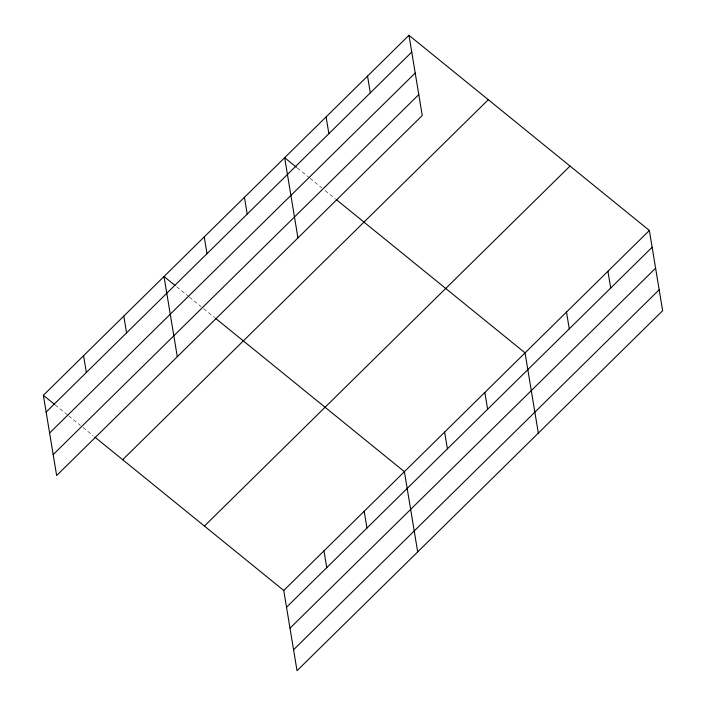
<?xml version="1.0" encoding="UTF-8"?>
<svg xmlns="http://www.w3.org/2000/svg" width="706" height="706" viewBox="0 0 706 706"><rect width="100%" height="100%" fill="white"/><g stroke="black" fill="none" stroke-linecap="round" stroke-linejoin="round"><path stroke-width="0.53" stroke-dasharray="3.53 2.65" d="M297.323 167.975L309.131 177.568M309.978 178.256L321.795 187.849M325.166 190.585L335.297 198.81M176.668 286.777L188.484 296.37M189.332 297.058L201.139 306.642M203.672 308.698L214.642 317.612M55.174 404.891L67.829 415.172M68.676 415.852L80.493 425.444M83.026 427.501L93.148 435.726"/><path stroke-width="1.06" d="M408.968 35.3L422.25 115.528L56.639 475.526L43.357 395.298L408.968 35.3L649.361 230.474L662.643 310.702L297.032 670.7L283.75 590.472L94.842 437.093M46.137 412.075L411.748 52.076M49.605 433.016L415.207 73.018M53.171 454.593L418.782 94.595M122.685 459.703L488.296 99.705M204.422 526.067L570.033 166.06M283.75 590.472L649.361 230.474M286.53 607.248L652.132 247.25M289.998 628.19L655.6 268.192M293.564 649.758L659.175 289.76M296.476 167.296L284.659 157.703L297.941 237.931M336.144 199.498L525.052 352.868L538.334 433.105M174.982 285.409L164.013 276.496L177.294 356.733M215.489 318.291L404.397 471.67L417.687 551.898M43.357 395.298L54.327 404.203M607.919 271.272L610.699 288.048M566.486 312.07L569.265 328.846M484.837 392.474L487.617 409.251M444.621 432.072L447.392 448.848M367.535 76.098L370.306 92.874M326.093 116.896L328.872 133.681M364.181 511.268L366.961 528.044M323.966 550.865L326.746 567.65M244.444 197.301L247.224 214.077M204.228 236.898L207.008 253.675M123.797 316.103L126.568 332.879M83.573 355.7L86.353 372.477"/></g></svg>
